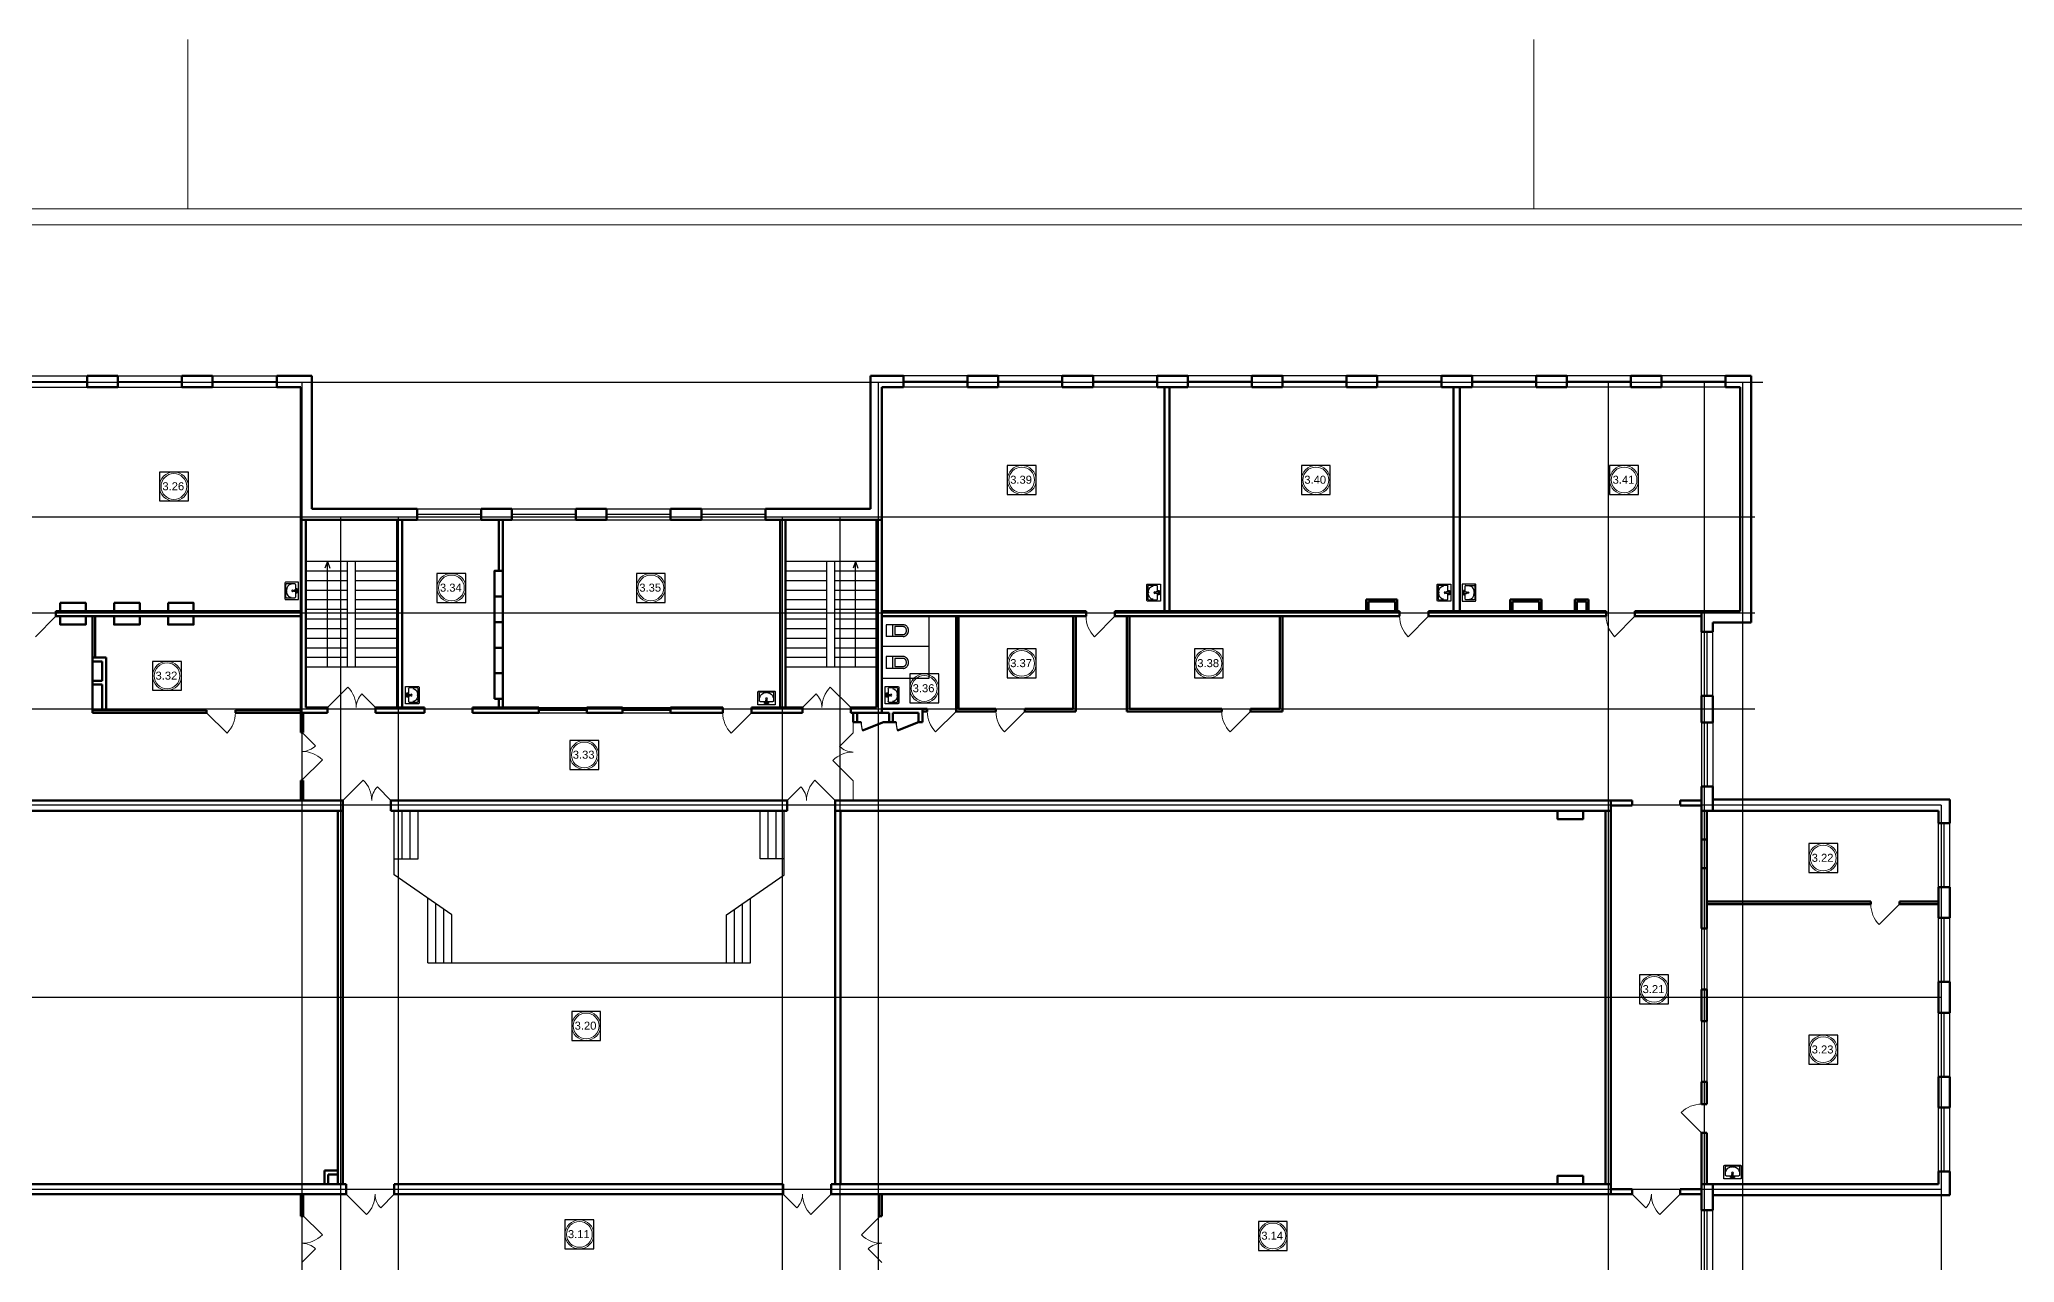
# Model space of a CAD drawing. Header units: metres. Extents: x -5 to 458, y -5 to 65.
# Drawn here: x 310.9 to 372.6, y 26.5 to 64.7 of the extents above; entities that cross this region are included whole.
import ezdxf
from ezdxf.enums import TextEntityAlignment as Align

# ---------------------------------------------------------------- set-up
doc = ezdxf.new("R2010")
doc.units = ezdxf.units.M
doc.linetypes.add('ACAD_ISO04W100', pattern=[30, 24, -3, 0, -3])
for name, color, linetype, lineweight in [('Level 50', 7, 'Continuous', 0), ('Двери', 250, 'Continuous', 5), ('Стены', 7, 'Continuous', 50)]:
    doc.layers.add(name, color=color, linetype=linetype, lineweight=lineweight)
for name, color, linetype in [('SANTEH', 7, 'Continuous'), ('YOLO_TABLE', 1, 'Continuous'), ('Окна', 127, 'Continuous'), ('Оси', 30, 'Continuous'), ('размеры оси', 163, 'Continuous'), ('Сантехника', 7, 'Continuous')]:
    doc.layers.add(name, color=color, linetype=linetype)
doc.styles.add('Style-Arial', font='arial.ttf')

# ---------------------------------------------------------------- blocks, each defined once
blk = doc.blocks.new('Rac7')
at = {"color": 0}
for p, q in [((-39501, -24232), (-39501, -23830)), ((-39474, -23808), (-38988, -23808)), ((-39457, -23859), (-39457, -24115)), ((-39032, -23838), (-39430, -23838)), ((-39221, -23855), (-39241, -23855)), ((-39005, -24115), (-39005, -23859)), ((-39005, -23859), (-39005, -23859)), ((-38961, -23830), (-38961, -24232)), ((-38961, -24232), (-39501, -24232)), ((-39430, -24136), (-39253, -24136)), ((-39297, -24164), (-39253, -24164)), ((-39297, -24194), (-39297, -24164)), ((-39165, -24194), (-39297, -24194)), ((-39253, -24186), (-39253, -24094)), ((-39253, -24186), (-39209, -24186)), ((-39209, -24186), (-39209, -24094)), ((-39209, -24136), (-39032, -24136)), ((-39209, -24164), (-39165, -24164)), ((-39165, -24164), (-39165, -24194))]:
    blk.add_line(p, q, dxfattribs=at)
at = {"color": 0, "extrusion": (0, 0, -1)}
for centre, major_axis, start_param, end_param in [((-39474, -23830), (-27, 0), 0, 1.570796), ((-39430, -23859), (-27, 0), 0, 1.570796), ((-39241, -24007), (-194, 0), 0, 1.570796), ((-39221, -24007), (-194, 0), 1.570796, 3.141593), ((-39032, -23859), (-27, 0), 1.570796, 3.141593), ((-38988, -23830), (-27, 0), 1.570796, 3.141593), ((-39430, -24115), (-27, 0), -1.570796, 0), ((-39231, -24104), (-25.3, 0), 0.552816, 2.588777), ((-39032, -24115), (-27, 0), -3.141593, -1.570796)]:
    blk.add_ellipse(centre, major_axis=major_axis, ratio=0.785714, start_param=start_param, end_param=end_param, dxfattribs=at)
blk.add_ellipse((-39231, -24048), major_axis=(-27.9, 0), ratio=0.785714, dxfattribs=at)
blk = doc.blocks.new('WC With Cistern_103')
at = {"layer": 'SANTEH', "linetype": 'Continuous'}
for p, q in [((0, 170), (0, 700)), ((370, 700), (0, 700)), ((370, 170), (370, 700)), ((370, 500), (0, 500)), ((60, 425), (60, 170)), ((310, 425), (60, 425)), ((310, 170), (310, 425))]:
    blk.add_line(p, q, dxfattribs=at)
for points in [[(0, 170), (1, 151), (4, 133), (10, 115), (17, 97), (27, 81), (38, 66), (51, 52), (65, 40)], [(60, 170), (61, 158), (63, 146), (66, 135), (71, 124), (77, 114), (84, 104), (92, 96), (101, 88)], [(65, 40), (92, 23), (122, 10), (153, 3), (185, 0), (217, 3), (248, 10), (278, 23), (305, 40)], [(101, 88), (120, 76), (141, 67), (163, 62), (185, 60), (207, 62), (229, 67), (250, 76), (269, 88)], [(269, 88), (278, 96), (286, 104), (293, 114), (299, 124), (304, 135), (307, 146), (309, 158), (310, 170)], [(305, 40), (319, 52), (332, 66), (343, 81), (353, 97), (360, 115), (366, 133), (369, 151), (370, 170)]]:
    blk.add_lwpolyline(points, dxfattribs=at)
blk = doc.blocks.new('*U49')
at = {"color": 7, "linetype": 'Continuous', "lineweight": 0}
for p, q in [((-21.025, 29.7), (-21.025, 34.988)), ((21.025, 29.7), (21.025, 34.988))]:
    blk.add_line(p, q, dxfattribs=at)
at = {"color": 7, "linetype": 'Continuous', "lineweight": 0, "flags": 128}
blk.add_lwpolyline([(63.075, 29.7), (63.075, -29.7), (-63.075, -29.7), (-63.075, 29.7), (63.075, 29.7)], close=True, dxfattribs=at)
at = {"layer": 'Level 50', "color": 7, "linetype": 'Continuous', "lineweight": 13}
blk.add_line((62.575, 29.2), (-61.075, 29.2), dxfattribs=at)

msp = doc.modelspace()

# ---------------------------------------------------------------- linework, layer by layer
for p, q in [((322.060637, 48.410412), (319.210637, 48.410412)), ((319.887127, 48.410412), (319.809602, 48.202568)), ((319.887127, 45.110412), (319.887127, 48.410412)), ((319.887127, 48.410412), (319.964652, 48.202568)), ((320.510637, 45.110412), (320.510637, 48.410412)), ((320.760637, 45.110412), (320.760637, 48.410412)), ((337.040637, 48.410412), (334.190637, 48.410412)), ((335.490637, 45.110412), (335.490637, 48.410412)), ((335.740637, 45.110412), (335.740637, 48.410412)), ((336.380626, 48.410412), (336.303101, 48.202568)), ((336.380626, 45.110412), (336.380626, 48.410412)), ((336.380626, 48.410412), (336.458151, 48.202568)), ((320.510637, 48.110412), (319.210637, 48.110412)), ((320.510637, 47.810412), (319.210637, 47.810412)), ((320.510637, 47.510412), (319.210637, 47.510412)), ((322.060637, 48.110412), (320.760637, 48.110412)), ((322.060637, 47.810412), (320.760637, 47.810412)), ((322.060637, 47.510412), (320.760637, 47.510412)), ((335.490637, 48.110412), (334.190637, 48.110412)), ((335.490637, 47.810412), (334.190637, 47.810412)), ((335.490637, 47.510412), (334.190637, 47.510412)), ((337.040637, 48.110412), (335.740637, 48.110412)), ((337.040637, 47.810412), (335.740637, 47.810412)), ((337.040637, 47.510412), (335.740637, 47.510412)), ((320.510637, 47.210412), (319.210637, 47.210412)), ((320.510637, 46.910412), (319.210637, 46.910412)), ((322.060637, 47.210412), (320.760637, 47.210412)), ((322.060637, 46.910412), (320.760637, 46.910412)), ((335.490637, 47.210412), (334.190637, 47.210412)), ((335.490637, 46.910412), (334.190637, 46.910412)), ((337.040637, 47.210412), (335.740637, 47.210412)), ((337.040637, 46.910412), (335.740637, 46.910412)), ((320.510637, 46.610412), (319.210637, 46.610412)), ((320.510637, 46.310412), (319.210637, 46.310412)), ((322.060637, 46.610412), (320.760637, 46.610412)), ((322.060637, 46.310412), (320.760637, 46.310412)), ((335.490637, 46.610412), (334.190637, 46.610412)), ((335.490637, 46.310412), (334.190637, 46.310412)), ((337.040637, 46.610412), (335.740637, 46.610412)), ((337.040637, 46.310412), (335.740637, 46.310412)), ((320.510637, 46.010412), (319.210637, 46.010412)), ((320.510637, 45.710412), (319.210637, 45.710412)), ((322.060637, 46.010412), (320.760637, 46.010412)), ((322.060637, 45.710412), (320.760637, 45.710412)), ((335.490637, 46.010412), (334.190637, 46.010412)), ((335.490637, 45.710412), (334.190637, 45.710412)), ((337.040637, 46.010412), (335.740637, 46.010412)), ((337.040637, 45.710412), (335.740637, 45.710412)), ((320.510637, 45.410412), (319.210637, 45.410412)), ((322.060637, 45.110412), (319.210637, 45.110412)), ((322.060637, 45.410412), (320.760637, 45.410412)), ((335.490637, 45.410412), (334.190637, 45.410412)), ((337.040637, 45.110412), (334.190637, 45.110412)), ((337.040637, 45.410412), (335.740637, 45.410412)), ((326.486411, 43.850412), (327.986411, 43.850412)), ((329.105637, 43.850412), (330.605637, 43.850412)), ((326.486411, 43.770412), (327.986411, 43.770412)), ((326.486411, 43.690412), (327.986411, 43.690412)), ((329.105637, 43.770412), (330.605637, 43.770412)), ((329.105637, 43.690412), (330.605637, 43.690412)), ((321.970637, 38.630412), (321.970637, 40.630412)), ((322.220637, 39.130412), (322.220637, 40.630412)), ((322.470637, 39.130412), (322.470637, 40.630412)), ((322.720637, 39.130412), (322.720637, 40.630412)), ((333.400637, 39.130412), (333.400637, 40.630412)), ((333.650637, 39.130412), (333.650637, 40.630412)), ((333.900637, 39.130412), (333.900637, 40.630412)), ((334.150637, 38.630412), (334.150637, 40.630412)), ((321.970637, 39.130412), (322.720637, 39.130412)), ((334.150637, 39.130412), (333.400637, 39.130412)), ((323.770637, 37.380412), (321.970637, 38.630412)), ((332.350637, 37.380412), (334.150637, 38.630412)), ((323.020637, 35.880412), (323.020637, 37.901245)), ((323.270637, 35.880412), (323.270637, 37.727634)), ((332.850637, 35.880412), (332.850637, 37.727634)), ((333.100637, 35.880412), (333.100637, 37.901245)), ((323.520637, 35.880412), (323.520637, 37.554023)), ((323.770637, 35.880412), (323.770637, 37.380412)), ((332.350637, 35.880412), (332.350637, 37.380412)), ((332.600637, 35.880412), (332.600637, 37.554023)), ((323.020637, 35.880412), (333.100637, 35.880412)), ((370.210637, 28.970412), (362.810637, 28.970412))]:
    msp.add_line(p, q)
at = {"lineweight": 50}
for p, q in [((320.370637, 40.950412), (320.370637, 40.630412)), ((321.870637, 40.950412), (321.870637, 40.630412)), ((334.250637, 40.950412), (334.250637, 40.630412)), ((335.750637, 40.950412), (335.750637, 40.630412)), ((368.095191, 37.790412), (368.095191, 37.710412)), ((368.995191, 37.790412), (368.995191, 37.710412)), ((320.475191, 28.970412), (320.475191, 28.650412)), ((321.975191, 28.970412), (321.975191, 28.650412)), ((334.125191, 28.970412), (334.125191, 28.650412)), ((335.625191, 28.970412), (335.625191, 28.650412))]:
    msp.add_line(p, q, dxfattribs=at)
at = {"lineweight": 25}
for p, q in [((362.810637, 36.950459), (362.810637, 35.050459)), ((362.890637, 36.950459), (362.890637, 35.050459)), ((362.970637, 36.950459), (362.970637, 35.050459)), ((362.810637, 34.060459), (362.810637, 32.160459)), ((362.890637, 34.060459), (362.890637, 32.160459)), ((362.970637, 34.060459), (362.970637, 32.160459))]:
    msp.add_line(p, q, dxfattribs=at)
at = {"color": 7, "linetype": 'Continuous', "lineweight": 13}
for centre, radius in [((315.090335, 50.75409), 0.452013), ((341.573117, 50.95809), 0.452013), ((341.573117, 50.95809), 0.402013), ((350.760173, 50.95809), 0.452013), ((350.760173, 50.95809), 0.402013), ((360.389964, 50.95809), 0.452013), ((360.389964, 50.95809), 0.402013), ((315.090335, 50.75409), 0.402013), ((323.760221, 47.588382), 0.452013), ((323.760221, 47.588382), 0.402013), ((329.9883, 47.588382), 0.452013), ((329.9883, 47.588382), 0.402013), ((341.573117, 45.230386), 0.452013), ((347.418206, 45.230386), 0.452013), ((314.876655, 44.840789), 0.452013), ((314.876655, 44.840789), 0.402013), ((341.573117, 45.230386), 0.402013), ((347.418206, 45.230386), 0.402013), ((338.526997, 44.446916), 0.452013), ((338.526997, 44.446916), 0.402013), ((327.909607, 42.371206), 0.452013), ((327.909607, 42.371206), 0.402013), ((366.608949, 39.15105), 0.452013), ((366.608949, 39.15105), 0.402013), ((361.326254, 35.050459), 0.452013), ((361.326254, 35.050459), 0.402013), ((327.968315, 33.908777), 0.452013), ((327.968315, 33.908777), 0.402013), ((366.608949, 33.165645), 0.452013), ((366.608949, 33.165645), 0.402013), ((327.757567, 27.397599), 0.452013), ((327.757567, 27.397599), 0.402013), ((349.417842, 27.350057), 0.452013), ((349.417842, 27.350057), 0.402013)]:
    msp.add_circle(centre, radius, dxfattribs=at)
at = {"layer": 'SANTEH'}
for p, q in [((338.670112, 46.700412), (338.670112, 44.756093)), ((338.670112, 45.753518), (337.223622, 45.753518)), ((338.670112, 44.756093), (337.223622, 44.756093))]:
    msp.add_line(p, q, dxfattribs=at)
for centre in [(337.257531, 43.390412), (338.350637, 43.390412)]:
    msp.add_arc(centre, 0.7, 180, 201.05792953, dxfattribs=at)
at = {"layer": 'YOLO_TABLE'}
for points in [[(314.638321, 50.302076), (315.542348, 50.302076), (315.542348, 51.206103), (314.638321, 51.206103)], [(341.121104, 50.506077), (342.025131, 50.506077), (342.025131, 51.410104), (341.121104, 51.410104)], [(350.30816, 50.506077), (351.212187, 50.506077), (351.212187, 51.410104), (350.30816, 51.410104)], [(359.93795, 50.506077), (360.841977, 50.506077), (360.841977, 51.410104), (359.93795, 51.410104)], [(323.308207, 47.136369), (324.212234, 47.136369), (324.212234, 48.040395), (323.308207, 48.040395)], [(329.536286, 47.136369), (330.440313, 47.136369), (330.440313, 48.040395), (329.536286, 48.040395)], [(341.121104, 44.778372), (342.025131, 44.778372), (342.025131, 45.682399), (341.121104, 45.682399)], [(346.966193, 44.778372), (347.870219, 44.778372), (347.870219, 45.682399), (346.966193, 45.682399)], [(314.424641, 44.388775), (315.328668, 44.388775), (315.328668, 45.292802), (314.424641, 45.292802)], [(338.074984, 43.994903), (338.979011, 43.994903), (338.979011, 44.89893), (338.074984, 44.89893)], [(327.457594, 41.919193), (328.361621, 41.919193), (328.361621, 42.823219), (327.457594, 42.823219)], [(366.156936, 38.699037), (367.060963, 38.699037), (367.060963, 39.603064), (366.156936, 39.603064)], [(360.874241, 34.598446), (361.778267, 34.598446), (361.778267, 35.502473), (360.874241, 35.502473)], [(327.516301, 33.456763), (328.420328, 33.456763), (328.420328, 34.36079), (327.516301, 34.36079)], [(366.156936, 32.713631), (367.060963, 32.713631), (367.060963, 33.617658), (366.156936, 33.617658)], [(327.305553, 26.945585), (328.20958, 26.945585), (328.20958, 27.849612), (327.305553, 27.849612)], [(348.965828, 26.898044), (349.869855, 26.898044), (349.869855, 27.80207), (348.965828, 27.80207)]]:
    msp.add_lwpolyline(points, close=True, dxfattribs=at)
at = {"layer": 'Двери'}
for p, q in [((311.406187, 46.700412), (310.769791, 46.064016)), ((344.48368, 46.700412), (343.847284, 46.064016)), ((354.278084, 46.700412), (353.641687, 46.064016)), ((360.729468, 46.700412), (360.093072, 46.064016)), ((319.885637, 43.850412), (320.522033, 44.486808)), ((336.230637, 43.850412), (335.594241, 44.486808)), ((321.385637, 43.850412), (320.961373, 44.274676)), ((334.730637, 43.850412), (335.154901, 44.274676)), ((316.112728, 43.690412), (316.749124, 43.054016)), ((319.090637, 43.690412), (319.090637, 43.080412)), ((333.13504, 43.690412), (332.498644, 43.054016)), ((336.310637, 43.6725), (336.310637, 43.0625)), ((339.520637, 43.730412), (338.884241, 43.094016)), ((341.667835, 43.730412), (341.031439, 43.094016)), ((348.720637, 43.730412), (348.084241, 43.094016)), ((319.090637, 43.080412), (319.514901, 42.656148)), ((336.310637, 43.0625), (335.886373, 42.638236)), ((319.090637, 41.580412), (319.727033, 42.216808)), ((336.310637, 41.5625), (335.674241, 42.198896)), ((319.090637, 41.580412), (319.090637, 40.950412)), ((320.370637, 40.950412), (321.007033, 41.586808)), ((321.870637, 40.950412), (321.446373, 41.374676)), ((334.250637, 40.950412), (334.674901, 41.374676)), ((335.750637, 40.950412), (335.114241, 41.586808)), ((336.310637, 41.5625), (336.310637, 40.950412)), ((368.995191, 37.710412), (368.358795, 37.074016)), ((362.810637, 30.566355), (362.174241, 31.202752)), ((319.090637, 28.020412), (319.090637, 28.650412)), ((320.475191, 28.650412), (321.111587, 28.014016)), ((321.975191, 28.650412), (321.550927, 28.226148)), ((334.125191, 28.650412), (334.549455, 28.226148)), ((335.625191, 28.650412), (334.988795, 28.014016)), ((360.640637, 28.650412), (361.064901, 28.226148)), ((362.140637, 28.650412), (361.504241, 28.014016)), ((319.090637, 28.020412), (319.727033, 27.384016)), ((337.200637, 28.020412), (336.564241, 27.384016)), ((319.090637, 26.520412), (319.514901, 26.944676)), ((337.200637, 26.520412), (336.776373, 26.944676))]:
    msp.add_line(p, q, dxfattribs=at)
for centre, radius, start, end in [((344.48368, 46.700412), 0.9, 180, 225), ((354.278084, 46.700412), 0.9, 180, 225), ((360.729468, 46.700412), 0.9, 180, 225), ((319.885637, 43.850412), 0.9, 0, 45), ((336.230637, 43.850412), 0.9, 135, 180), ((321.385637, 43.850412), 0.6, 135, 180), ((334.730637, 43.850412), 0.6, 0, 45), ((316.112728, 43.690412), 0.9, 315, 0), ((333.13504, 43.690412), 0.9, 180, 225), ((339.520637, 43.730412), 0.9, 180, 225), ((341.667835, 43.730412), 0.9, 180, 225), ((348.720637, 43.730412), 0.9, 180, 225), ((319.090637, 43.080412), 0.6, 270, 315), ((336.310637, 43.0625), 0.6, 225, 270), ((319.090637, 41.580412), 0.9, 45, 90), ((336.310637, 41.5625), 0.9, 90, 135), ((320.370637, 40.950412), 0.9, 0, 45), ((321.870637, 40.950412), 0.6, 135, 180), ((334.250637, 40.950412), 0.6, 0, 45), ((335.750637, 40.950412), 0.9, 135, 180), ((368.995191, 37.710412), 0.9, 180, 225), ((362.810637, 30.566355), 0.9, 90, 135), ((320.475191, 28.650412), 0.9, 315, 0), ((321.975191, 28.650412), 0.6, 180, 225), ((334.125191, 28.650412), 0.6, 315, 0), ((335.625191, 28.650412), 0.9, 180, 225), ((360.640637, 28.650412), 0.6, 315, 0), ((362.140637, 28.650412), 0.9, 180, 225), ((319.090637, 28.020412), 0.9, 270, 315), ((337.200637, 28.020412), 0.9, 225, 270), ((319.090637, 26.520412), 0.6, 45, 90), ((337.200637, 26.520412), 0.6, 90, 135)]:
    msp.add_arc(centre, radius, start, end, dxfattribs=at)
at = {"layer": 'Окна'}
for p, q in [((310.380637, 54.210412), (312.380637, 54.210412)), ((310.380637, 54.035412), (312.380637, 54.035412)), ((310.380637, 53.860412), (312.380637, 53.860412)), ((313.340637, 54.210412), (315.340637, 54.210412)), ((313.340637, 54.035412), (315.340637, 54.035412)), ((313.340637, 53.860412), (315.340637, 53.860412)), ((316.300637, 54.210412), (318.300637, 54.210412)), ((316.300637, 54.035412), (318.300637, 54.035412)), ((316.300637, 53.860412), (318.300637, 53.860412)), ((339.880637, 54.210412), (337.880637, 54.210412)), ((339.880637, 54.035412), (337.880637, 54.035412)), ((339.880637, 53.860412), (337.880637, 53.860412)), ((342.840637, 54.210412), (340.840637, 54.210412)), ((342.840637, 54.035412), (340.840637, 54.035412)), ((342.840637, 53.860412), (340.840637, 53.860412)), ((345.800637, 54.210412), (343.800637, 54.210412)), ((345.800637, 54.035412), (343.800637, 54.035412)), ((345.800637, 53.860412), (343.800637, 53.860412)), ((348.760637, 54.210412), (346.760637, 54.210412)), ((348.760637, 54.035412), (346.760637, 54.035412)), ((348.760637, 53.860412), (346.760637, 53.860412)), ((351.720637, 54.210412), (349.720637, 54.210412)), ((351.720637, 54.035412), (349.720637, 54.035412)), ((351.720637, 53.860412), (349.720637, 53.860412)), ((354.680637, 54.210412), (352.680637, 54.210412)), ((354.680637, 54.035412), (352.680637, 54.035412)), ((354.680637, 53.860412), (352.680637, 53.860412)), ((357.640637, 54.210412), (355.640637, 54.210412)), ((357.640637, 54.035412), (355.640637, 54.035412)), ((357.640637, 53.860412), (355.640637, 53.860412)), ((360.600637, 54.210412), (358.600637, 54.210412)), ((360.600637, 54.035412), (358.600637, 54.035412)), ((360.600637, 53.860412), (358.600637, 53.860412)), ((363.560637, 54.210412), (361.560637, 54.210412)), ((363.560637, 54.035412), (361.560637, 54.035412)), ((363.560637, 53.860412), (361.560637, 53.860412)), ((322.685637, 50.060412), (324.685637, 50.060412)), ((325.645637, 50.060412), (327.645637, 50.060412)), ((328.605637, 50.060412), (330.605637, 50.060412)), ((331.565637, 50.060412), (333.565637, 50.060412)), ((322.685637, 49.885412), (324.685637, 49.885412)), ((322.685637, 49.710412), (324.685637, 49.710412)), ((325.645637, 49.885412), (327.645637, 49.885412)), ((325.645637, 49.710412), (327.645637, 49.710412)), ((328.605637, 49.885412), (330.605637, 49.885412)), ((328.605637, 49.710412), (330.605637, 49.710412)), ((331.565637, 49.885412), (333.565637, 49.885412)), ((331.565637, 49.710412), (333.565637, 49.710412)), ((362.810637, 44.220412), (362.810637, 46.220412)), ((362.985637, 44.220412), (362.985637, 46.220412)), ((363.160637, 44.220412), (363.160637, 46.220412)), ((328.605637, 43.850412), (329.105637, 43.850412)), ((362.810637, 44.110412), (362.810637, 44.220412)), ((363.160637, 44.110412), (363.160637, 44.220412)), ((362.810637, 43.380412), (362.810637, 41.380412)), ((362.985637, 43.380412), (362.985637, 41.380412)), ((363.160637, 43.380412), (363.160637, 41.380412)), ((370.210637, 38.240412), (370.210637, 40.240412)), ((370.385637, 38.240412), (370.385637, 40.240412)), ((370.560637, 38.240412), (370.560637, 40.240412)), ((362.810637, 36.950459), (362.810637, 37.050459)), ((370.210637, 35.280412), (370.210637, 37.280412)), ((370.385637, 35.280412), (370.385637, 37.280412)), ((370.560637, 35.280412), (370.560637, 37.280412)), ((362.810637, 34.060459), (362.810637, 34.160459)), ((370.210637, 32.320412), (370.210637, 34.320412)), ((370.385637, 32.320412), (370.385637, 34.320412)), ((370.560637, 32.320412), (370.560637, 34.320412)), ((370.210637, 29.360412), (370.210637, 31.360412)), ((370.385637, 29.360412), (370.385637, 31.360412)), ((370.560637, 29.360412), (370.560637, 31.360412)), ((362.810637, 26.150412), (362.810637, 28.150412)), ((362.985637, 26.150412), (362.985637, 28.150412)), ((363.160637, 26.150412), (363.160637, 28.150412))]:
    msp.add_line(p, q, dxfattribs=at)
at = {"layer": 'Оси', "linetype": 'ACAD_ISO04W100', "ltscale": 40}
for p, q in [((364.721338, 54.000412), (279.74094, 54.000412)), ((319.090637, 54.000412), (319.090637, 9.979035)), ((337.090637, 54.000412), (337.090637, 9.979035)), ((359.890637, 54.000412), (359.890637, 9.979035)), ((362.890637, 54.000412), (362.890637, 9.979035)), ((364.090637, 54.000412), (364.090637, 9.979035)), ((364.476536, 49.800412), (279.74094, 49.800412)), ((320.290637, 49.800412), (320.290637, 9.979035)), ((322.090637, 49.800412), (322.090637, 9.979035)), ((334.090637, 49.800412), (334.090637, 9.979035)), ((335.890637, 49.800412), (335.890637, 9.979035)), ((364.476536, 46.800412), (279.74094, 46.800412)), ((364.476536, 43.800412), (279.74094, 43.800412)), ((370.290637, 40.800412), (279.74094, 40.800412)), ((370.290637, 40.800412), (370.290637, 9.979035)), ((370.290637, 34.800412), (279.74094, 34.800412)), ((370.290637, 28.800412), (279.74094, 28.800412))]:
    msp.add_line(p, q, dxfattribs=at)
at = {"layer": 'Стены'}
for p, q in [((312.380637, 54.210412), (313.340637, 54.210412)), ((312.380637, 53.860412), (312.380637, 54.210412)), ((312.380637, 53.860412), (313.340637, 53.860412)), ((313.340637, 53.860412), (313.340637, 54.210412)), ((315.340637, 54.210412), (316.300637, 54.210412)), ((315.340637, 53.860412), (315.340637, 54.210412)), ((315.340637, 53.860412), (316.300637, 53.860412)), ((316.300637, 53.860412), (316.300637, 54.210412)), ((318.300637, 54.210412), (319.400637, 54.210412)), ((318.300637, 53.860412), (318.300637, 54.210412)), ((318.300637, 53.860412), (319.050637, 53.860412)), ((319.050637, 43.690412), (319.050637, 53.860412)), ((319.400637, 50.060412), (319.400637, 54.210412)), ((336.850637, 54.210412), (336.850637, 50.060412)), ((337.880637, 54.210412), (336.850637, 54.210412)), ((337.200637, 53.860412), (337.200637, 49.710412)), ((337.880637, 53.860412), (337.200637, 53.860412)), ((337.880637, 53.860412), (337.880637, 54.210412)), ((340.840637, 54.210412), (339.880637, 54.210412)), ((339.880637, 53.860412), (339.880637, 54.210412)), ((340.840637, 53.860412), (339.880637, 53.860412)), ((340.840637, 53.860412), (340.840637, 54.210412)), ((343.800637, 54.210412), (342.840637, 54.210412)), ((342.840637, 53.860412), (342.840637, 54.210412)), ((343.800637, 53.860412), (342.840637, 53.860412)), ((343.800637, 53.860412), (343.800637, 54.210412)), ((346.760637, 54.210412), (345.800637, 54.210412)), ((345.800637, 53.860412), (345.800637, 54.210412)), ((346.760637, 53.860412), (345.800637, 53.860412)), ((346.030637, 53.860412), (346.030637, 46.860412)), ((346.190637, 53.860412), (346.190637, 46.860412)), ((346.760637, 53.860412), (346.760637, 54.210412)), ((349.720637, 54.210412), (348.760637, 54.210412)), ((348.760637, 53.860412), (348.760637, 54.210412)), ((349.720637, 53.860412), (348.760637, 53.860412)), ((349.720637, 53.860412), (349.720637, 54.210412)), ((352.680637, 54.210412), (351.720637, 54.210412)), ((351.720637, 53.860412), (351.720637, 54.210412)), ((352.680637, 53.860412), (351.720637, 53.860412)), ((352.680637, 53.860412), (352.680637, 54.210412)), ((355.640637, 54.210412), (354.680637, 54.210412)), ((354.680637, 53.860412), (354.680637, 54.210412)), ((355.640637, 53.860412), (354.680637, 53.860412)), ((355.060637, 53.860412), (355.060637, 46.860412)), ((355.260637, 53.860412), (355.260637, 46.860412)), ((355.640637, 53.860412), (355.640637, 54.210412)), ((358.600637, 54.210412), (357.640637, 54.210412)), ((357.640637, 53.860412), (357.640637, 54.210412)), ((358.600637, 53.860412), (357.640637, 53.860412)), ((358.600637, 53.860412), (358.600637, 54.210412)), ((361.560637, 54.210412), (360.600637, 54.210412)), ((360.600637, 53.860412), (360.600637, 54.210412)), ((361.560637, 53.860412), (360.600637, 53.860412)), ((361.560637, 53.860412), (361.560637, 54.210412)), ((364.360637, 54.210412), (363.560637, 54.210412)), ((363.560637, 53.860412), (363.560637, 54.210412)), ((364.010637, 53.860412), (363.560637, 53.860412)), ((364.010637, 53.860412), (364.010637, 46.860412)), ((364.360637, 54.210412), (364.360637, 46.510412)), ((322.685637, 50.060412), (319.400637, 50.060412)), ((322.685637, 50.060412), (322.685637, 49.710412)), ((325.645637, 50.060412), (324.685637, 50.060412)), ((324.685637, 50.060412), (324.685637, 49.710412)), ((325.645637, 50.060412), (325.645637, 49.710412)), ((328.605637, 50.060412), (327.645637, 50.060412)), ((327.645637, 50.060412), (327.645637, 49.710412)), ((328.605637, 50.060412), (328.605637, 49.710412)), ((331.565637, 50.060412), (330.605637, 50.060412)), ((330.605637, 50.060412), (330.605637, 49.710412)), ((331.565637, 50.060412), (331.565637, 49.710412)), ((336.850637, 50.060412), (333.565637, 50.060412)), ((333.565637, 50.060412), (333.565637, 49.710412)), ((322.685637, 49.710412), (319.050637, 49.710412)), ((319.210637, 43.850412), (319.210637, 49.710412)), ((322.060637, 43.850412), (322.060637, 49.710412)), ((322.220637, 43.850412), (322.220637, 49.710412)), ((325.645637, 49.710412), (324.685637, 49.710412)), ((325.240637, 48.120412), (325.240637, 49.710412)), ((325.360637, 43.850412), (325.360637, 49.710412)), ((328.605637, 49.710412), (327.645637, 49.710412)), ((331.565637, 49.710412), (330.605637, 49.710412)), ((337.200637, 49.710412), (333.565637, 49.710412)), ((334.030637, 43.850412), (334.030637, 49.710412)), ((334.190637, 43.850412), (334.190637, 49.710412)), ((337.040637, 43.850412), (337.040637, 49.710412)), ((337.200637, 43.690412), (337.200637, 49.710412)), ((352.335637, 47.225412), (352.335637, 46.860412)), ((352.335637, 47.225412), (353.305637, 47.225412)), ((352.400637, 47.160412), (353.240637, 47.160412)), ((352.400637, 47.160412), (352.400637, 46.860412)), ((353.240637, 47.160412), (353.240637, 46.860412)), ((353.305637, 47.225412), (353.305637, 46.860412)), ((356.835637, 47.225412), (356.835637, 46.860412)), ((356.835637, 47.225412), (357.805637, 47.225412)), ((356.900637, 47.160412), (356.900637, 46.860412)), ((356.900637, 47.160412), (357.740637, 47.160412)), ((357.740637, 47.160412), (357.740637, 46.860412)), ((357.805637, 47.225412), (357.805637, 46.860412)), ((358.850637, 47.225412), (358.850637, 46.860412)), ((358.850637, 47.225412), (359.280637, 47.225412)), ((358.915637, 47.160412), (358.915637, 46.860412)), ((358.915637, 47.160412), (359.215637, 47.160412)), ((359.215637, 47.160412), (359.215637, 46.860412)), ((359.280637, 47.225412), (359.280637, 46.860412)), ((311.406187, 46.860412), (319.050637, 46.860412)), ((311.406187, 46.860412), (311.406187, 46.700412)), ((311.406187, 46.700412), (319.050637, 46.700412)), ((312.550637, 45.410412), (312.550637, 46.700412)), ((312.630637, 45.410412), (312.630637, 46.700412)), ((337.200637, 46.860412), (343.58368, 46.860412)), ((337.200637, 46.700412), (343.58368, 46.700412)), ((339.520637, 43.810412), (339.520637, 46.700412)), ((339.600637, 43.810412), (339.600637, 46.700412)), ((343.180637, 43.810412), (343.180637, 46.700412)), ((343.260637, 43.730412), (343.260637, 46.700412)), ((343.58368, 46.860412), (343.58368, 46.700412)), ((344.48368, 46.860412), (353.378084, 46.860412)), ((344.48368, 46.860412), (344.48368, 46.700412)), ((344.48368, 46.700412), (353.378084, 46.700412)), ((344.860637, 43.730412), (344.860637, 46.700412)), ((344.940637, 43.810412), (344.940637, 46.700412)), ((349.640637, 43.810412), (349.640637, 46.700412)), ((349.720637, 43.730412), (349.720637, 46.700412)), ((353.378084, 46.860412), (353.378084, 46.700412)), ((354.278084, 46.860412), (359.829468, 46.860412)), ((354.278084, 46.860412), (354.278084, 46.700412)), ((354.278084, 46.700412), (359.829468, 46.700412)), ((359.829468, 46.860412), (359.829468, 46.700412)), ((360.729468, 46.860412), (364.010637, 46.860412)), ((360.729468, 46.860412), (360.729468, 46.700412)), ((360.729468, 46.700412), (362.810637, 46.700412)), ((362.810637, 46.220412), (362.810637, 46.860412)), ((364.360637, 46.510412), (363.160637, 46.510412)), ((363.160637, 46.220412), (363.160637, 46.510412)), ((362.810637, 46.220412), (363.160637, 46.220412)), ((312.970637, 45.410412), (312.550637, 45.410412)), ((312.550637, 43.690412), (312.550637, 45.410412)), ((312.850637, 45.290412), (312.550637, 45.290412)), ((312.850637, 44.690412), (312.850637, 45.290412)), ((312.970637, 43.770412), (312.970637, 45.410412)), ((312.850637, 44.690412), (312.550637, 44.690412)), ((312.850637, 44.570412), (312.550637, 44.570412)), ((312.850637, 43.770412), (312.850637, 44.570412)), ((319.885637, 43.850412), (319.210637, 43.850412)), ((319.885637, 43.850412), (319.885637, 43.690412)), ((322.920637, 43.850412), (321.385637, 43.850412)), ((321.385637, 43.850412), (321.385637, 43.690412)), ((322.920637, 43.850412), (322.920637, 43.690412)), ((326.486411, 43.850412), (324.420637, 43.850412)), ((324.420637, 43.850412), (324.420637, 43.690412)), ((325.240637, 43.850412), (325.240637, 44.120412)), ((326.486411, 43.850412), (326.486411, 43.690412)), ((329.105637, 43.850412), (327.986411, 43.850412)), ((327.986411, 43.850412), (327.986411, 43.690412)), ((329.105637, 43.850412), (329.105637, 43.690412)), ((332.23504, 43.850412), (330.605637, 43.850412)), ((330.605637, 43.850412), (330.605637, 43.690412)), ((332.23504, 43.850412), (332.23504, 43.690412)), ((334.730637, 43.850412), (333.13504, 43.850412)), ((333.13504, 43.850412), (333.13504, 43.690412)), ((334.730637, 43.850412), (334.730637, 43.690412)), ((337.040637, 43.850412), (336.230637, 43.850412)), ((336.230637, 43.850412), (336.230637, 43.690412)), ((337.200637, 43.810412), (338.470637, 43.810412)), ((338.470637, 43.810412), (338.620637, 43.810412)), ((338.470637, 43.810412), (338.470637, 43.390412)), ((338.620637, 43.810412), (338.620637, 43.730412)), ((339.520637, 43.810412), (339.520637, 43.730412)), ((339.600637, 43.810412), (340.767835, 43.810412)), ((340.767835, 43.810412), (340.767835, 43.730412)), ((341.667835, 43.810412), (343.180637, 43.810412)), ((341.667835, 43.810412), (341.667835, 43.730412)), ((344.940637, 43.810412), (347.820637, 43.810412)), ((347.820637, 43.810412), (347.820637, 43.730412)), ((348.720637, 43.810412), (349.640637, 43.810412)), ((348.720637, 43.810412), (348.720637, 43.730412)), ((362.810637, 43.380412), (362.810637, 44.220412)), ((362.810637, 44.220412), (363.160637, 44.220412)), ((363.160637, 43.380412), (363.160637, 44.220412)), ((316.112728, 43.770412), (312.550637, 43.770412)), ((316.112728, 43.690412), (312.550637, 43.690412)), ((316.112728, 43.770412), (316.112728, 43.690412)), ((319.050637, 43.770412), (317.012728, 43.770412)), ((317.012728, 43.770412), (317.012728, 43.690412)), ((319.050637, 43.690412), (317.012728, 43.690412)), ((319.885637, 43.690412), (319.050637, 43.690412)), ((319.050637, 43.690412), (319.050637, 43.070412)), ((319.130637, 43.690412), (319.130637, 43.070412)), ((322.920637, 43.690412), (321.385637, 43.690412)), ((326.486411, 43.690412), (324.420637, 43.690412)), ((329.105637, 43.690412), (327.986411, 43.690412)), ((332.23504, 43.690412), (330.605637, 43.690412)), ((334.730637, 43.690412), (333.13504, 43.690412)), ((337.200637, 43.690412), (336.230637, 43.690412)), ((336.310637, 43.690412), (336.310637, 43.390412)), ((336.557531, 43.390412), (336.310637, 43.390412)), ((336.430637, 43.690412), (336.430637, 43.390412)), ((337.257531, 43.390412), (336.604279, 43.138894)), ((337.200637, 43.690412), (337.430637, 43.690412)), ((337.650637, 43.390412), (337.257531, 43.390412)), ((337.430637, 43.690412), (337.430637, 43.390412)), ((337.550637, 43.690412), (337.550637, 43.390412)), ((337.550637, 43.690412), (338.350637, 43.690412)), ((338.350637, 43.390412), (337.697385, 43.138894)), ((338.350637, 43.690412), (338.350637, 43.390412)), ((338.470637, 43.390412), (338.350637, 43.390412)), ((338.470637, 43.730412), (338.620637, 43.730412)), ((339.520637, 43.730412), (340.767835, 43.730412)), ((341.667835, 43.730412), (343.260637, 43.730412)), ((344.860637, 43.730412), (347.820637, 43.730412)), ((348.720637, 43.730412), (349.720637, 43.730412)), ((362.810637, 43.380412), (363.160637, 43.380412)), ((319.130637, 43.070412), (319.050637, 43.070412)), ((319.050637, 41.570412), (319.050637, 40.950412)), ((319.130637, 41.570412), (319.050637, 41.570412)), ((319.130637, 41.570412), (319.130637, 40.950412)), ((362.810637, 39.732195), (362.810637, 41.380412)), ((362.810637, 41.380412), (363.160637, 41.380412)), ((363.160637, 40.630412), (363.160637, 41.380412)), ((296.210637, 40.950412), (320.370637, 40.950412)), ((321.870637, 40.950412), (334.250637, 40.950412)), ((335.750637, 40.950412), (359.970637, 40.950412)), ((359.970637, 28.650412), (359.970637, 40.950412)), ((359.970637, 40.950412), (360.640637, 40.950412)), ((359.970637, 40.790412), (360.640637, 40.790412)), ((360.640637, 40.950412), (360.640637, 40.790412)), ((362.140637, 40.950412), (362.810637, 40.950412)), ((362.140637, 40.950412), (362.140637, 40.790412)), ((362.140637, 40.790412), (362.810637, 40.790412)), ((370.560637, 40.980412), (363.160637, 40.980412)), ((370.560637, 40.240412), (370.560637, 40.980412)), ((296.210637, 40.630412), (320.370637, 40.630412)), ((320.210637, 28.970412), (320.210637, 40.630412)), ((320.370637, 28.970412), (320.370637, 40.630412)), ((321.870637, 40.630412), (334.250637, 40.630412)), ((335.750637, 40.630412), (359.970637, 40.630412)), ((335.750637, 28.970412), (335.750637, 40.630412)), ((335.910637, 28.970412), (335.910637, 40.630412)), ((359.810637, 28.970412), (359.810637, 40.630412)), ((370.210637, 40.630412), (362.810637, 40.630412)), ((362.970637, 39.732195), (362.970637, 40.630412)), ((363.160637, 40.630412), (370.210637, 40.630412)), ((370.210637, 40.240412), (370.210637, 40.630412)), ((370.560637, 40.240412), (370.210637, 40.240412)), ((362.810637, 39.732195), (362.970637, 39.732195)), ((362.810637, 38.832195), (362.810637, 39.732195)), ((362.970637, 38.832195), (362.970637, 39.732195)), ((362.810637, 36.950459), (362.810637, 38.832195)), ((362.810637, 38.832195), (362.970637, 38.832195)), ((362.970637, 36.950459), (362.970637, 38.832195)), ((368.095191, 37.790412), (362.970637, 37.790412)), ((368.095191, 37.710412), (362.970637, 37.710412)), ((370.210637, 37.790412), (368.995191, 37.790412)), ((370.210637, 37.710412), (368.995191, 37.710412)), ((370.210637, 37.280412), (370.210637, 38.240412)), ((370.560637, 38.240412), (370.210637, 38.240412)), ((370.560637, 37.280412), (370.560637, 38.240412)), ((370.560637, 37.280412), (370.210637, 37.280412)), ((362.970637, 36.950459), (362.810637, 36.950459)), ((370.210637, 34.320412), (370.210637, 35.280412)), ((370.560637, 35.280412), (370.210637, 35.280412)), ((370.560637, 34.320412), (370.560637, 35.280412)), ((362.810637, 34.060459), (362.810637, 35.050459)), ((362.970637, 35.050459), (362.810637, 35.050459)), ((362.970637, 34.060459), (362.970637, 35.050459)), ((362.970637, 34.060459), (362.810637, 34.060459)), ((370.560637, 34.320412), (370.210637, 34.320412)), ((362.810637, 31.466355), (362.810637, 32.160459)), ((362.970637, 32.160459), (362.810637, 32.160459)), ((362.970637, 31.466355), (362.970637, 32.160459)), ((370.210637, 31.360412), (370.210637, 32.320412)), ((370.560637, 32.320412), (370.210637, 32.320412)), ((370.560637, 31.360412), (370.560637, 32.320412)), ((362.810637, 31.466355), (362.970637, 31.466355)), ((370.560637, 31.360412), (370.210637, 31.360412)), ((362.810637, 28.650412), (362.810637, 30.566355)), ((362.810637, 30.566355), (362.970637, 30.566355)), ((362.970637, 28.970412), (362.970637, 30.566355)), ((319.790637, 28.970412), (319.790637, 29.390412)), ((319.790637, 29.390412), (320.210637, 29.390412)), ((319.910637, 28.970412), (319.910637, 29.270412)), ((319.910637, 29.270412), (320.210637, 29.270412)), ((370.210637, 28.970412), (370.210637, 29.360412)), ((370.560637, 29.360412), (370.210637, 29.360412)), ((370.560637, 28.620412), (370.560637, 29.360412)), ((296.210637, 28.970412), (320.475191, 28.970412)), ((296.210637, 28.650412), (320.475191, 28.650412)), ((319.050637, 28.650412), (319.050637, 27.970412)), ((319.130637, 28.650412), (319.130637, 27.970412)), ((321.975191, 28.970412), (334.125191, 28.970412)), ((321.975191, 28.650412), (334.125191, 28.650412)), ((335.625191, 28.970412), (359.970637, 28.970412)), ((335.625191, 28.650412), (359.970637, 28.650412)), ((337.120637, 28.650412), (337.120637, 27.970412)), ((337.200637, 28.650412), (337.200637, 27.970412)), ((359.970637, 28.810412), (360.640637, 28.810412)), ((359.970637, 28.650412), (360.640637, 28.650412)), ((360.640637, 28.810412), (360.640637, 28.650412)), ((362.140637, 28.810412), (362.810637, 28.810412)), ((362.140637, 28.810412), (362.140637, 28.650412)), ((362.140637, 28.650412), (362.810637, 28.650412)), ((362.810637, 28.970412), (370.210637, 28.970412)), ((362.810637, 28.150412), (362.810637, 28.650412)), ((363.160637, 28.620412), (363.160637, 28.970412)), ((363.160637, 28.150412), (363.160637, 28.620412)), ((370.560637, 28.620412), (363.160637, 28.620412)), ((319.130637, 27.970412), (319.050637, 27.970412)), ((337.200637, 27.970412), (337.120637, 27.970412)), ((362.810637, 28.150412), (363.160637, 28.150412))]:
    msp.add_line(p, q, dxfattribs=at)
for points in [[(325.100637, 47.320412), (325.360637, 47.320412), (325.360637, 48.120412), (325.100637, 48.120412)], [(311.538819, 47.120412), (311.538819, 46.860412), (312.338819, 46.860412), (312.338819, 47.120412)], [(313.222576, 47.120412), (313.222576, 46.860412), (314.022576, 46.860412), (314.022576, 47.120412)], [(314.906333, 47.120412), (314.906333, 46.860412), (315.706333, 46.860412), (315.706333, 47.120412)], [(325.100637, 46.520412), (325.360637, 46.520412), (325.360637, 47.320412), (325.100637, 47.320412)], [(311.538819, 46.700412), (311.538819, 46.440412), (312.338819, 46.440412), (312.338819, 46.700412)], [(314.022576, 46.700412), (314.022576, 46.440412), (313.222576, 46.440412), (313.222576, 46.700412)], [(315.706333, 46.700412), (315.706333, 46.440412), (314.906333, 46.440412), (314.906333, 46.700412)], [(325.100637, 45.720412), (325.360637, 45.720412), (325.360637, 46.520412), (325.100637, 46.520412)], [(325.100637, 44.920412), (325.360637, 44.920412), (325.360637, 45.720412), (325.100637, 45.720412)], [(325.100637, 44.120412), (325.360637, 44.120412), (325.360637, 44.920412), (325.100637, 44.920412)], [(359.110637, 40.630412), (359.110637, 40.370412), (358.310637, 40.370412), (358.310637, 40.630412)], [(359.110637, 29.230412), (359.110637, 28.970412), (358.310637, 28.970412), (358.310637, 29.230412)]]:
    msp.add_lwpolyline(points, close=True, dxfattribs=at)

# ---------------------------------------------------------------- block references
at = {"layer": 'Level 50', "color": 7, "linetype": 'Continuous', "lineweight": 13}
msp.add_blockref('*U49', (336.547065, 29.726332), dxfattribs=at)
at = {"layer": 'размеры оси', "color": 7, "lineweight": 0, "xscale": 0.001, "zscale": 0.001}
for p, yscale, rotation in [((294.748246, 8.266244), -0.001, 270), ((321.673525, 86.670407), 0.001, 90.00000000000001), ((330.744577, 86.670407), 0.001, 90.00000000000001), ((379.563348, 86.670407), -0.001, 89.99999999999999), ((346.558403, 5.010594), 0.001, 270), ((361.540674, 5.010594), 0.001, 270)]:
    msp.add_blockref('Rac7', p, dxfattribs=dict(at, yscale=yscale, rotation=rotation))
at = {"layer": 'размеры оси', "color": 7, "lineweight": 0, "xscale": 0.001, "yscale": 0.001, "zscale": 0.001}
for p in [(372.831802, 68.173024), (403.006729, 53.36681)]:
    msp.add_blockref('Rac7', p, dxfattribs=at)
at = {"layer": 'Сантехника', "color": 0, "lineweight": -2, "xscale": 0.001, "yscale": 0.001, "zscale": 0.001, "rotation": 89.99999999999999}
for p in [(338.035074, 46.068727), (338.035074, 45.074433)]:
    msp.add_blockref('WC With Cistern_103', p, dxfattribs=at)

# ---------------------------------------------------------------- texts
at = {"color": 7, "linetype": 'Continuous', "lineweight": 13, "style": 'Style-Arial'}
for s, p in [('3.26', (314.730358, 50.886839)), ('3.39', (341.213141, 51.09084)), ('3.40', (350.400197, 51.09084)), ('3.41', (360.029987, 51.09084)), ('3.34', (323.400244, 47.721132)), ('3.35', (329.628323, 47.721132)), ('3.37', (341.213141, 45.363135)), ('3.38', (347.058229, 45.363135)), ('3.32', (314.516678, 44.973538)), ('3.36', (338.167021, 44.579666)), ('3.33', (327.549631, 42.503956)), ('3.22', (366.248973, 39.2838)), ('3.21', (360.966277, 35.183209)), ('3.20', (327.608338, 34.041526)), ('3.23', (366.248973, 33.298394)), ('3.11', (327.39759, 27.530348)), ('3.14', (349.057865, 27.482807))]:
    msp.add_text(s, height=0.25, dxfattribs=at).set_placement(p, align=Align.TOP_LEFT)

doc.saveas('drawing.dxf')
